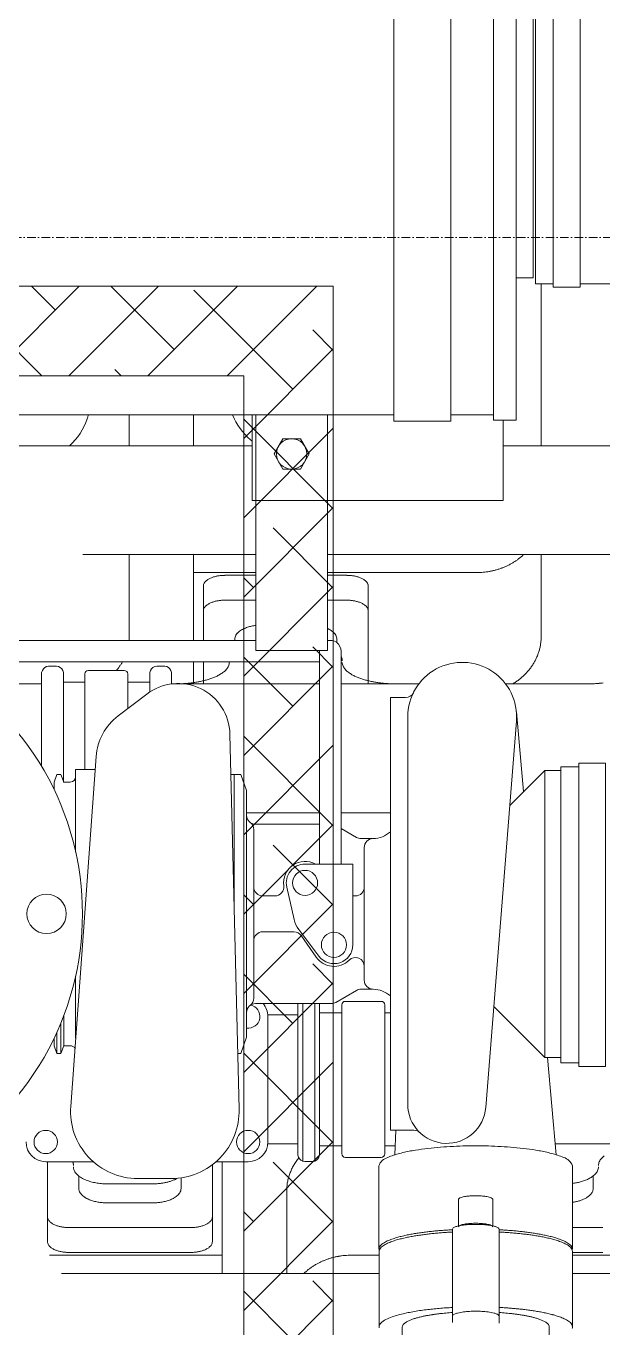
# Model space of a CAD drawing. Header units: millimetres. Extents: x 68650 to 268645, y -2410 to 17645.
# Drawn here: x 75556 to 75878, y 10357 to 11083 of the extents above; entities that cross this region are included whole.
import ezdxf

# ---------------------------------------------------------------- set-up
doc = ezdxf.new("R2010")
doc.units = ezdxf.units.MM
doc.linetypes.add('Dash Dot 3_16_', pattern=[7.9375, 4.7625, -1.5875, 0, -1.5875])
for name, color, linetype, lineweight in [('G-ANNO-SYMB-1', 111, 'Dash Dot 3_16_', 18), ('G-IMPT', 8, 'Continuous', 18), ('M-EQPM', 50, 'Continuous', 18)]:
    doc.layers.add(name, color=color, linetype=linetype, lineweight=lineweight)

# ---------------------------------------------------------------- blocks, each defined once
blk = doc.blocks.new('TKCS_MAY PHAT DIEN_251105 - TKCS_XREF_260106_MAY PHAT DIEN_dwg_112-2491696-TKCS_NHÀ MÁY PHÁT ĐIỆN - MẶT BẰNG COTE _1_000')
at = {"layer": 'G-IMPT'}
for p, q in [((18900.42, 25878.31), (18900.42, 25968.75)), ((18922.17, 25968.75), (18978.19, 25968.75)), ((18441.95, 25895.6), (18818.27, 25895.6)), ((18670.42, 25878.31), (18670.42, 25895.6)), ((18706.42, 25878.31), (18706.42, 25895.6)), ((18850.02, 25895.6), (18873.75, 25895.6)), ((18738.2, 25881.73), (18739.14, 25880.91)), ((18741.14, 25817.81), (18644.62, 25817.81)), ((18670.42, 25769.85), (18670.42, 25817.81)), ((18706.42, 25769.85), (18706.42, 25817.81)), ((18900.42, 25771.96), (18900.42, 25817.81)), ((18706.42, 25807.66), (18741.14, 25807.66)), ((18723.92, 25806.12), (18741.14, 25806.12)), ((18781.14, 25807.66), (18864.46, 25807.66)), ((18781.14, 25806.12), (18791.92, 25806.12)), ((18711.92, 25769.85), (18711.92, 25800.12)), ((18803.92, 25745.61), (18803.92, 25800.12)), ((18723.92, 25792.26), (18741.14, 25792.26)), ((18781.14, 25792.26), (18791.92, 25792.26)), ((18532.8, 25769.85), (18741.14, 25769.85)), ((18729.42, 25769.85), (18729.42, 25770.51)), ((18781.14, 25769.85), (18782.72, 25769.85)), ((18786.42, 25768.57), (18786.42, 25770.51)), ((18560.95, 25757.85), (18776.72, 25757.85)), ((18706.42, 25745.61), (18706.42, 25757.85)), ((18711.92, 25745.61), (18711.92, 25757.85)), ((18776.72, 25645.13), (18776.72, 25763.85)), ((18788.72, 25645.13), (18788.72, 25763.85)), ((18630, 25755.41), (18625.44, 25755.41)), ((18645.72, 25697.84), (18645.72, 25751.11)), ((18667.72, 25753.11), (18647.72, 25753.11)), ((18669.72, 25731.82), (18669.72, 25751.11)), ((18690.4, 25755.41), (18685.84, 25755.41)), ((18645.72, 25746.61), (18633.8, 25746.61)), ((18682.04, 25746.61), (18669.72, 25746.61)), ((18788.72, 25745.61), (18832.17, 25745.61)), ((18880.53, 25745.61), (18926.44, 25745.61)), ((18664.31, 25727.71), (18680.36, 25739.9)), ((18890.61, 25685.54), (18886.62, 25729.93)), ((18825.96, 25727.2), (18825.96, 25511.18)), ((18869.52, 25509.45), (18886.64, 25724.79)), ((18726.71, 25717.62), (18731.87, 25508.51)), ((18652.03, 25705.06), (18637.86, 25509.98)), ((18727.27, 25695.14), (18729.02, 25695.14)), ((18736.02, 25673.61), (18776.72, 25673.61)), ((18788.72, 25673.61), (18816.28, 25673.61)), ((18740.02, 25570.34), (18740.02, 25664.34)), ((18741.02, 25667.34), (18776.72, 25667.34)), ((18788.72, 25664.98), (18797.33, 25660.01)), ((18806.32, 25659.34), (18799.84, 25659.34)), ((18801.72, 25654.34), (18801.72, 25580.34)), ((18745.02, 25627.34), (18751.82, 25627.34)), ((18762.58, 25614.12), (18758.43, 25632.29)), ((18796.72, 25627.34), (18795.27, 25627.34)), ((18762.43, 25607.34), (18745.02, 25607.34)), ((18776.39, 25593.74), (18765.15, 25608.6)), ((18766.53, 25605.21), (18774.94, 25593.19)), ((18640.62, 25548.01), (18640.62, 25582.68)), ((18785.8, 25568.01), (18797.33, 25574.67)), ((18791.12, 25568.57), (18811.12, 25568.57)), ((18806.32, 25575.34), (18799.84, 25575.34)), ((18741.02, 25567.34), (18783.3, 25567.34)), ((18767.32, 25567.34), (18767.32, 25479.27)), ((18774.12, 25567.34), (18774.12, 25479.27)), ((18776.8, 25562.07), (18789.12, 25562.07)), ((18789.12, 25566.57), (18789.12, 25483.57)), ((18813.12, 25566.57), (18813.12, 25483.57)), ((18813.12, 25562.07), (18816.28, 25562.07)), ((18902.42, 25537.34), (18874, 25565.74)), ((18632.38, 25539.54), (18632.38, 25556.45)), ((18633.94, 25560.4), (18633.94, 25543.84)), ((18764.64, 25561.07), (18747.92, 25561.07)), ((18747.92, 25560.14), (18747.92, 25490.14)), ((18630.18, 25551.37), (18630.18, 25539.54)), ((18908.84, 25483.03), (18903.95, 25537.34)), ((18818.84, 25483.02), (18819.24, 25496.69)), ((18764.64, 25489.07), (18747.92, 25489.07)), ((19069.44, 25489.07), (18908.3, 25489.07)), ((18776.8, 25488.07), (18789.12, 25488.07)), ((18791.12, 25481.57), (18811.12, 25481.57)), ((18813.12, 25488.07), (18818.99, 25488.07)), ((18650.45, 25479.14), (18623.92, 25479.14)), ((18624.92, 25479.14), (18624.92, 25434.56)), ((18716.92, 25477.45), (18716.92, 25434.56)), ((18736.92, 25479.14), (18718.99, 25479.14)), ((18722.42, 25479.14), (18722.42, 25416.87)), ((18768.44, 25479.27), (18773, 25479.27)), ((18809.84, 25430.38), (18809.84, 25476.86)), ((18917.84, 25430.38), (18917.84, 25476.86)), ((18642.42, 25471.17), (18642.42, 25464.17)), ((18675.26, 25469.76), (18694.06, 25469.76)), ((18699.42, 25470.14), (18699.42, 25464.17)), ((18929.42, 25471.17), (18929.42, 25464.17)), ((18683.42, 25466.79), (18658.42, 25466.79)), ((18758.42, 25462.72), (18758.42, 25416.87)), ((18683.42, 25456.17), (18658.42, 25456.17)), ((18854.24, 25443.31), (18854.24, 25458.18)), ((18873.44, 25443.33), (18873.44, 25458.18)), ((18704.92, 25442.42), (18636.92, 25442.42)), ((18850.92, 25441.51), (18850.92, 25389.49)), ((18876.92, 25441.51), (18876.92, 25389.03)), ((18934.92, 25442.42), (18917.84, 25442.42)), ((18722.42, 25427.02), (18625.98, 25427.02)), ((18704.92, 25428.56), (18636.92, 25428.56)), ((18809.92, 25427.02), (18794.37, 25427.02)), ((18809.92, 25387.04), (18809.92, 25429.11)), ((18917.92, 25429.11), (18917.92, 25387.04)), ((18934.92, 25428.56), (18917.92, 25428.56)), ((18952.42, 25427.02), (18917.92, 25427.02)), ((18809.92, 25416.87), (18632.76, 25416.87)), ((18822.92, 25387.04), (18822.92, 25381.48)), ((18904.92, 25387.04), (18904.92, 25381.48))]:
    blk.add_line(p, q, dxfattribs=at)
at = {"layer": 'G-IMPT', "flags": 128}
for points in [[(18818.27, 25892.04), (18818.27, 26235.96), (18850.02, 26235.96), (18850.02, 25892.04)], [(18886.45, 25892.55), (18886.45, 26235.45), (18873.75, 26235.45), (18873.75, 25892.55)], [(18922.17, 25966.75), (18922.17, 26161.25), (18907.17, 26161.25), (18907.17, 25966.75)], [(18766.05, 25865.3), (18770.96, 25873.8), (18766.05, 25882.3), (18756.23, 25882.3), (18751.33, 25873.8), (18756.23, 25865.3)], [(18936.39, 25532.28), (18936.39, 25701.38), (18921.39, 25701.38), (18921.39, 25532.28)]]:
    blk.add_lwpolyline(points, close=True, dxfattribs=at)
for points in [[(18907.17, 26159.25), (18897.17, 26159.25), (18897.17, 25968.75), (18907.17, 25968.75)], [(18886.45, 25971.92), (18895.98, 25971.92), (18895.98, 26156.07), (18886.45, 26156.07)], [(18739.14, 25878.31), (18484.42, 25878.31), (18451.92, 25878.31), (18451.92, 25895.6)], [(18739.14, 25895.6), (18739.14, 25847.8), (18879.14, 25847.8), (18879.14, 25892.55)], [(18741.14, 25895.6), (18741.14, 25847.8), (18741.14, 25764.15), (18781.14, 25764.15), (18781.14, 25847.8), (18781.14, 25895.6)], [(18781.14, 25817.81), (19006.42, 25817.81), (19006.42, 25878.31), (18879.14, 25878.31)], [(18663.42, 25753.11), (18663.64, 25753.39), (18663.87, 25753.67), (18664.09, 25753.95), (18664.31, 25754.24), (18664.53, 25754.52), (18664.74, 25754.81), (18664.95, 25755.11), (18665.16, 25755.4), (18665.36, 25755.7), (18665.56, 25756), (18665.76, 25756.3), (18665.95, 25756.61), (18666.14, 25756.91), (18666.32, 25757.22), (18666.51, 25757.53), (18666.68, 25757.85)], [(18789.42, 25758.38), (18789.42, 25758.55), (18789.41, 25758.72), (18789.39, 25758.88), (18789.37, 25759.04), (18789.35, 25759.21), (18789.32, 25759.37), (18789.28, 25759.53), (18789.24, 25759.69), (18789.19, 25759.85), (18789.14, 25760.01), (18789.08, 25760.16), (18789.02, 25760.32), (18788.96, 25760.47), (18788.89, 25760.62), (18788.81, 25760.77), (18788.73, 25760.92)], [(18621.64, 25699.63), (18621.64, 25751.89), (18622.06, 25753.04)], [(18637.62, 25690.84), (18633.8, 25690.84), (18633.8, 25751.89), (18633.38, 25753.04)], [(18682.04, 25741.09), (18682.04, 25751.89), (18682.46, 25753.04)], [(18693.78, 25753.04), (18694.2, 25751.89), (18694.2, 25745.61), (18776.72, 25745.61)], [(18579.08, 25746.34), (18579.72, 25746.25), (18580.36, 25746.17), (18581.01, 25746.09), (18581.65, 25746.02), (18582.3, 25745.95), (18582.95, 25745.89), (18583.59, 25745.84), (18584.24, 25745.79), (18584.89, 25745.75), (18585.54, 25745.71), (18586.19, 25745.68), (18586.84, 25745.65), (18587.49, 25745.63), (18588.14, 25745.62), (18588.79, 25745.61), (18589.44, 25745.61), (18621.64, 25745.61)], [(18829.43, 25496.69), (18816.28, 25496.69), (18816.28, 25737.99), (18824.8, 25737.99)], [(18921.39, 25534.28), (18911.39, 25534.28), (18911.39, 25699.38), (18921.39, 25699.38)], [(18628.62, 25686.67), (18628.62, 25690.84), (18630.18, 25695.14), (18632.38, 25695.14), (18633.95, 25690.84)], [(18640.62, 25652.01), (18640.62, 25697.84), (18651.51, 25697.84)], [(18731.11, 25539.54), (18732.72, 25539.54), (18736.02, 25548.61), (18736.02, 25686.07), (18732.72, 25695.14), (18729.02, 25695.14), (18729.02, 25624.04)], [(18911.39, 25697.34), (18902.42, 25697.34), (18882.91, 25677.85)], [(18911.39, 25537.34), (18902.42, 25537.34), (18902.42, 25697.34)], [(18795.27, 25600.08), (18795.27, 25645.13), (18768.67, 25645.13)], [(18764.64, 25567.34), (18764.64, 25482.79), (18765.06, 25481.64)], [(18776.8, 25567.34), (18776.8, 25482.79), (18776.38, 25481.64)], [(18637.62, 25543.84), (18633.95, 25543.84), (18632.38, 25539.54), (18630.18, 25539.54), (18628.62, 25543.84), (18628.62, 25548.01)], [(18639.42, 25477.07), (18639.42, 25477.21), (18639.41, 25477.34), (18639.4, 25477.47), (18639.39, 25477.6), (18639.37, 25477.73), (18639.35, 25477.86), (18639.33, 25477.99), (18639.3, 25478.12), (18639.27, 25478.25), (18639.24, 25478.38), (18639.2, 25478.51), (18639.16, 25478.63), (18639.12, 25478.76), (18639.08, 25478.88), (18639.03, 25479), (18638.98, 25479.12)], [(18901.39, 25356.37), (19168.42, 25356.37), (19168.42, 25416.87), (18917.92, 25416.87)]]:
    blk.add_lwpolyline(points, dxfattribs=at)
at = {"layer": 'G-IMPT'}
for centre, radius in [((18761.14, 25873.8), 8.5), ((18768.67, 25634.62), 7), ((18624.42, 25617.34), 11), ((18784.77, 25600.08), 7), ((18623.92, 25490.14), 6.5), ((18736.92, 25490.14), 6.5)]:
    blk.add_circle(centre, radius, dxfattribs=at)
for centre, radius, start, end in [((18605.52, 25907.63), 43.92, 343.49299, 344.09584), ((18762.42, 25909.7), 37, 202.40292, 229.10664), ((18612.06, 25905.46), 37, 312.78964, 341.05318), ((18605.16, 25907.74), 44.3, 341.16517, 342.3265), ((18605.34, 25907.68), 44.11, 342.32651, 343.49297), ((18866.45, 25843.57), 35.45, 304.57531, 307.50348), ((18866.86, 25843.04), 34.78, 307.50329, 310.4879), ((18867.3, 25842.53), 34.1, 310.48774, 313.53155), ((18864.46, 25848.01), 40.35, 277.5905, 280.16271), ((18864.51, 25847.75), 40.08, 280.16244, 282.75147), ((18864.58, 25847.43), 39.76, 282.7512, 285.36133), ((18864.68, 25847.06), 39.38, 285.36107, 287.99658), ((18864.82, 25846.64), 38.94, 287.99632, 290.66148), ((18864.99, 25846.19), 38.45, 290.66122, 293.36025), ((18865.2, 25845.7), 37.92, 293.35999, 296.09704), ((18865.45, 25845.18), 37.34, 296.09679, 298.87592), ((18865.75, 25844.65), 36.74, 298.87568, 301.70083), ((18866.08, 25844.11), 36.1, 301.7006, 304.57552), ((18715.01, 25800.11), 3.09, 163.04749, 179.89428), ((18715.57, 25799.93), 3.68, 148.78452, 162.94142), ((18716.52, 25799.36), 4.79, 137.93699, 148.80649), ((18717.65, 25798.35), 6.3, 129.72996, 137.98974), ((18718.8, 25796.98), 8.1, 123.34348, 129.77302), ((18719.88, 25795.34), 10.06, 118.19798, 123.37274), ((18720.85, 25793.55), 12.09, 113.91367, 118.2172), ((18721.67, 25791.69), 14.12, 110.24109, 113.92646), ((18722.35, 25789.86), 16.07, 107.01223, 110.24984), ((18722.89, 25788.12), 17.9, 104.10778, 107.0184), ((18723.29, 25786.53), 19.54, 101.44589, 104.11233), ((18723.57, 25785.13), 20.96, 98.96596, 101.44936), ((18723.76, 25783.97), 22.14, 96.61849, 98.9687), ((18723.86, 25783.08), 23.04, 94.3635, 96.62075), ((18723.91, 25782.47), 23.65, 92.16712, 94.36546), ((18723.92, 25782.16), 23.95, 89.99913, 92.16892), ((18791.92, 25782.16), 23.95, 87.81002, 89.9835), ((18791.93, 25782.48), 23.64, 85.60978, 87.81182), ((18791.98, 25783.09), 23.03, 83.35104, 85.61175), ((18792.08, 25783.99), 22.12, 81.00025, 83.35331), ((18792.27, 25785.15), 20.95, 78.51773, 81.00299), ((18792.56, 25786.55), 19.52, 75.85433, 78.52119), ((18792.96, 25788.14), 17.88, 72.9468, 75.85888), ((18793.49, 25789.88), 16.05, 69.7126, 72.95298), ((18794.17, 25791.71), 14.1, 66.03, 69.72143), ((18795, 25793.57), 12.07, 61.73362, 66.04279), ((18795.97, 25795.36), 10.04, 56.57239, 61.75279), ((18797.05, 25796.99), 8.08, 50.16457, 56.60165), ((18798.2, 25798.36), 6.29, 41.93515, 50.20784), ((18799.33, 25799.37), 4.78, 31.10938, 41.98742), ((18800.27, 25799.94), 3.67, 16.97869, 31.13046), ((18800.83, 25800.11), 3.09, 0.0365, 16.87255), ((18864.42, 25848.4), 40.75, 269.93517, 272.48113), ((18864.42, 25848.34), 40.68, 272.48086, 275.03139), ((18864.44, 25848.2), 40.55, 275.03112, 277.59076), ((18715.01, 25786.25), 3.09, 163.04749, 179.89428), ((18715.57, 25786.08), 3.68, 148.78452, 162.94142), ((18716.52, 25785.5), 4.79, 137.93699, 148.80649), ((18717.65, 25784.49), 6.3, 129.72996, 137.98974), ((18718.8, 25783.12), 8.1, 123.34348, 129.77302), ((18719.88, 25781.48), 10.06, 118.19798, 123.37274), ((18720.85, 25779.69), 12.09, 113.91367, 118.2172), ((18721.67, 25777.84), 14.12, 110.24109, 113.92646), ((18722.35, 25776), 16.07, 107.01223, 110.24984), ((18722.89, 25774.26), 17.9, 104.10778, 107.0184), ((18723.29, 25772.67), 19.54, 101.44589, 104.11233), ((18723.57, 25771.27), 20.96, 98.96596, 101.44936), ((18723.76, 25770.12), 22.14, 96.61849, 98.9687), ((18723.86, 25769.22), 23.04, 94.3635, 96.62075), ((18723.91, 25768.61), 23.65, 92.16712, 94.36546), ((18723.92, 25768.31), 23.95, 89.99913, 92.16892), ((18791.92, 25768.31), 23.95, 87.81002, 89.9835), ((18791.93, 25768.62), 23.64, 85.60978, 87.81182), ((18791.98, 25769.23), 23.03, 83.35104, 85.61175), ((18792.08, 25770.13), 22.12, 81.00025, 83.35331), ((18792.27, 25771.29), 20.95, 78.51773, 81.00299), ((18792.56, 25772.69), 19.52, 75.85433, 78.52119), ((18792.96, 25774.28), 17.88, 72.9468, 75.85888), ((18793.49, 25776.02), 16.05, 69.7126, 72.95298), ((18794.17, 25777.86), 14.1, 66.03, 69.72143), ((18795, 25779.71), 12.07, 61.73362, 66.04279), ((18795.97, 25781.5), 10.04, 56.57239, 61.75279), ((18797.05, 25783.13), 8.08, 50.16457, 56.60165), ((18798.2, 25784.5), 6.29, 41.93515, 50.20784), ((18799.33, 25785.51), 4.78, 31.10937, 41.98742), ((18800.27, 25786.08), 3.67, 16.97869, 31.13046), ((18800.83, 25786.25), 3.09, 0.03649, 16.87254), ((18484.42, 25617.34), 160, 269.99976, 90.00016), ((18734.29, 25770.26), 4.91, 148.77491, 162.92881), ((18735.56, 25769.5), 6.39, 137.92974, 148.79691), ((18737.06, 25768.15), 8.4, 129.72423, 137.98247), ((18738.59, 25766.32), 10.8, 123.33872, 129.76727), ((18740.04, 25764.14), 13.41, 118.19387, 123.36797), ((18741.32, 25761.75), 16.13, 113.91001, 118.21308), ((18742.42, 25759.28), 18.83, 110.23776, 113.92279), ((18743.33, 25756.84), 21.43, 107.00916, 110.24651), ((18744.04, 25754.51), 23.86, 104.10738, 107.01534), ((18744.58, 25752.39), 26.05, 101.44542, 104.11187), ((18744.95, 25750.53), 27.95, 98.96552, 101.4489), ((18745.2, 25748.98), 29.52, 97.90351, 98.96826), ((18774.53, 25761.77), 16.1, 61.74754, 65.74049), ((18775.81, 25764.16), 13.39, 56.58548, 61.76688), ((18777.26, 25766.33), 10.78, 50.18166, 56.61463), ((18778.79, 25768.16), 8.39, 41.9584, 50.22487), ((18780.29, 25769.51), 6.38, 31.13358, 42.01115), ((18781.56, 25770.27), 4.9, 17.01178, 31.15462), ((18872.32, 25771.96), 28.1, 355.91378, 0.01245), ((18733.54, 25770.5), 4.12, 163.03467, 179.89397), ((18782.72, 25763.85), 6, 359.99998, 105.24781), ((18782.3, 25770.5), 4.12, 0.06733, 16.90607), ((18871.77, 25772.05), 28.66, 343.74684, 347.76683), ((18872.04, 25771.99), 28.39, 347.76756, 351.82652), ((18872.22, 25771.96), 28.2, 351.82732, 355.91294), ((18721.28, 25757.64), 5.14, 335.5889, 359.63795), ((18782.72, 25763.85), 6, 177.11736, 180.00001), ((18794.56, 25757.64), 5.14, 180.40763, 204.44177), ((18856.35, 25727.2), 30.39, 355.45368, 180.00001), ((18870.03, 25772.78), 30.55, 328.24877, 332.02023), ((18870.54, 25772.51), 29.98, 332.02052, 335.86446), ((18871.01, 25772.3), 29.46, 335.86487, 339.77563), ((18871.42, 25772.15), 29.02, 339.77616, 343.7462), ((18625.44, 25751.81), 3.6, 89.99996, 159.99966), ((18630, 25751.81), 3.6, 19.99959, 89.99996), ((18647.72, 25751.11), 2, 89.99996, 179.99995), ((18667.72, 25751.11), 2, 359.99998, 89.99997), ((18685.84, 25751.81), 3.6, 89.99996, 159.99966), ((18690.4, 25751.81), 3.6, 19.99959, 89.99996), ((18709.5, 25770.83), 23.15, 295.7601, 301.09681), ((18712.74, 25765.5), 16.92, 301.03204, 308.33463), ((18716.12, 25761.27), 11.5, 308.2107, 318.95206), ((18719.24, 25758.58), 7.39, 318.7661, 335.4823), ((18796.61, 25758.59), 7.4, 204.54757, 221.25556), ((18799.73, 25761.27), 11.51, 221.06942, 231.80474), ((18803.11, 25765.51), 16.93, 231.68081, 238.97911), ((18806.34, 25770.84), 23.17, 238.91453, 244.25084), ((18867.33, 25774.99), 34.05, 310.55547, 313.93924), ((18867.85, 25774.45), 33.3, 313.93908, 317.39887), ((18868.39, 25773.96), 32.57, 317.39877, 320.93662), ((18868.94, 25773.51), 31.86, 320.9366, 324.55336), ((18869.49, 25773.12), 31.18, 324.55343, 328.24859), ((18697.83, 25716.91), 28.89, 1.41334, 127.22952), ((18696.42, 25820.46), 74.85, 270.01292, 271.66329), ((18696.45, 25819.48), 73.87, 271.6619, 273.3342), ((18696.57, 25817.54), 71.93, 273.33268, 275.0494), ((18696.82, 25814.69), 69.07, 275.04763, 276.83567), ((18697.27, 25810.98), 65.33, 276.83351, 278.72537), ((18697.96, 25806.49), 60.78, 278.72262, 280.75501), ((18698.95, 25801.31), 55.51, 280.7513, 282.97657), ((18700.27, 25795.58), 49.64, 282.97135, 285.46027), ((18701.97, 25789.46), 43.28, 285.45257, 288.3072), ((18704.08, 25783.12), 36.6, 288.29525, 291.6704), ((18706.59, 25776.82), 29.82, 291.65073, 295.79468), ((18809.25, 25776.83), 29.83, 244.21623, 248.35979), ((18811.77, 25783.14), 36.63, 248.34012, 251.7153), ((18813.87, 25789.48), 43.3, 251.70337, 254.55861), ((18815.57, 25795.61), 49.66, 254.55091, 257.04024), ((18816.9, 25801.34), 55.55, 257.03504, 259.26124), ((18817.88, 25806.52), 60.81, 259.25753, 261.29095), ((18818.58, 25811.01), 65.36, 261.28818, 263.18018), ((18819.02, 25814.72), 69.1, 263.17802, 264.96778), ((18819.27, 25817.57), 71.96, 264.96601, 266.68473), ((18819.39, 25819.49), 73.89, 266.68321, 268.35702), ((18819.42, 25820.47), 74.86, 268.35563, 270.00763), ((18865.99, 25776.75), 36.26, 300.82719, 304.00393), ((18866.4, 25776.15), 35.54, 304.00364, 307.24519), ((18866.85, 25775.56), 34.8, 307.24493, 310.55569), ((18926.42, 25820.47), 74.86, 269.98458, 271.63655), ((18926.45, 25819.5), 73.89, 271.63516, 273.30874), ((18926.56, 25817.58), 71.97, 273.30722, 275.02495), ((18926.82, 25814.74), 69.11, 275.02318, 276.81198), ((18824.8, 25742.79), 4.8, 269.99998, 333.69008), ((18683.25, 25702.79), 31.3, 127.22952, 175.84358), ((18637.62, 25693.84), 3, 269.99998, 359.99996), ((18741.02, 25672.34), 5, 179.99999, 269.99976), ((18735.02, 25664.34), 5, 359.99964, 53.13009), ((18806.32, 25674.34), 15, 271.14576, 311.6031), ((18799.84, 25664.34), 5, 239.99971, 269.99976), ((18806.72, 25654.34), 5, 91.14612, 179.99999), ((18768.67, 25634.61), 12, 61.24558, 187.65683), ((18768.67, 25634.62), 10.5, 90.00002, 192.86981), ((18745.02, 25632.34), 5, 179.99986, 269.99976), ((18751.82, 25632.34), 5, 269.99976, 7.65753), ((18796.72, 25632.34), 5, 269.99976, 359.99964), ((18776.72, 25617.35), 14.5, 192.86981, 217.10041), ((18745.02, 25602.34), 5, 90.00002, 179.99986), ((18762.43, 25602.34), 5, 34.99967, 90.00002), ((18784.77, 25600.08), 10.5, 217.10041, 359.99996), ((18784.77, 25600.08), 12, 214.99982, 314.65876), ((18796.72, 25587.98), 5, 359.99964, 134.65889), ((18806.72, 25580.34), 5, 179.99986, 268.85371), ((18735.02, 25570.34), 5, 306.86989, 359.99964), ((18791.12, 25566.57), 2, 90.00002, 179.99997), ((18799.84, 25570.34), 5, 90.00002, 120.00007), ((18806.32, 25560.34), 15, 48.3969, 88.85386), ((18811.12, 25566.57), 2, 359.99996, 90), ((18741.02, 25562.34), 5, 90.00002, 179.99986), ((18736.92, 25560.14), 6.5, 262.04538, 78.19104), ((18736.92, 25560.14), 11, 359.99991, 40.88526), ((18783.3, 25572.34), 5, 269.99976, 299.99976), ((18637.62, 25540.84), 3, 30.33848, 89.99996), ((18847.78, 25511.18), 21.82, 179.99999, 355.45368), ((18675.26, 25507.26), 37.5, 175.84364, 270.00004), ((18694.06, 25507.58), 37.82, 269.99998, 1.41327), ((18829.43, 25491.89), 4.8, 46.43762, 90.00002), ((18623.92, 25490.14), 11, 179.99999, 269.99993), ((18736.92, 25490.14), 11, 269.99993, 359.99991), ((18768.44, 25482.87), 3.6, 199.99956, 269.99993), ((18773, 25482.87), 3.6, 269.99993, 339.99964), ((18791.12, 25483.57), 2, 179.99999, 269.99993), ((18816.75, 25474.48), 7.3, 105.73805, 161.04524), ((18811.12, 25483.57), 2, 269.99993, 359.99991), ((18832.16, 25441.03), 44.06, 104.00623, 113.25261), ((18844.47, 25394.38), 92.3, 99.99589, 104.40929), ((18853.18, 25346.15), 141.31, 97.19824, 100.08082), ((18858.82, 25302.28), 185.54, 95.0323, 97.22798), ((18862.01, 25266.57), 221.4, 93.20618, 95.0461), ((18863.45, 25241.51), 246.5, 91.56155, 93.21407), ((18863.83, 25228.62), 259.39, 89.99674, 91.56709), ((18863.85, 25228.63), 259.39, 88.43115, 90.00164), ((18864.23, 25241.53), 246.48, 86.7839, 88.43669), ((18865.67, 25266.61), 221.36, 84.95164, 86.79179), ((18868.87, 25302.33), 185.5, 82.76954, 84.96545), ((18874.51, 25346.2), 141.27, 79.91605, 82.79929), ((18883.22, 25394.42), 92.27, 75.58695, 80.00096), ((18895.53, 25441.05), 44.04, 66.74257, 75.98994), ((18910.94, 25474.49), 7.3, 18.94678, 74.25769), ((18942.73, 25473.4), 11.52, 128.18356, 138.92444), ((18644.31, 25476.3), 4.89, 180.06749, 196.9144), ((18645.2, 25476.58), 5.82, 197.02001, 211.16863), ((18788.04, 25462.29), 29.69, 154.84658, 157.27721), ((18788.34, 25462.15), 30.02, 152.44275, 154.84648), ((18788.65, 25461.98), 30.38, 150.06718, 152.44267), ((18788.98, 25461.79), 30.76, 147.72095, 150.06713), ((18789.32, 25461.58), 31.16, 145.40483, 147.72091), ((18789.66, 25461.34), 31.57, 143.11936, 145.40481), ((18790.01, 25461.08), 32.01, 140.86481, 143.11935), ((18926.98, 25476.45), 5.46, 333.98037, 346.18549), ((18927.58, 25476.3), 4.84, 346.25841, 359.99375), ((18937.56, 25477.04), 5.14, 155.56634, 179.6369), ((18939.61, 25476.09), 7.4, 138.73792, 155.46005), ((18646.7, 25477.49), 7.57, 211.14703, 222.02133), ((18648.48, 25479.08), 9.96, 221.96857, 230.23248), ((18650.3, 25481.26), 12.8, 230.18951, 236.62388), ((18652.02, 25483.84), 15.91, 236.59466, 241.77417), ((18653.55, 25486.68), 19.13, 241.75485, 246.06018), ((18654.85, 25489.61), 22.34, 246.04742, 249.73608), ((18655.93, 25492.51), 25.43, 249.72727, 252.96561), ((18656.78, 25495.27), 28.31, 252.95944, 255.86998), ((18657.41, 25497.79), 30.92, 255.86544, 258.5311), ((18657.86, 25500), 33.17, 258.52765, 261.01199), ((18658.16, 25501.84), 35.04, 261.00925, 263.36159), ((18658.32, 25503.26), 36.47, 263.35933, 265.61948), ((18658.4, 25504.23), 37.44, 265.61751, 267.81913), ((18683.44, 25504.17), 37.38, 272.75985, 274.1586), ((18683.49, 25503.59), 36.8, 274.15811, 275.57926), ((18683.56, 25502.82), 36.02, 275.57873, 277.03062), ((18683.68, 25501.87), 35.07, 277.03003, 278.52178), ((18683.85, 25500.76), 33.94, 278.52111, 280.06292), ((18684.07, 25499.48), 32.64, 280.06215, 281.66561), ((18684.37, 25498.06), 31.19, 281.6647, 283.34327), ((18684.74, 25496.51), 29.6, 283.34219, 285.11169), ((18685.19, 25494.85), 27.88, 285.1104, 286.9898), ((18685.72, 25493.1), 26.05, 286.98821, 289.00055), ((18686.35, 25491.28), 24.12, 288.9986, 291.16978), ((18687.07, 25489.42), 22.13, 291.16735, 293.53136), ((18687.88, 25487.56), 20.1, 293.52824, 296.13161), ((18688.79, 25485.72), 18.05, 296.12759, 299.02726), ((18786.73, 25462.7), 28.32, 169.76753, 172.31548), ((18786.88, 25462.67), 28.46, 167.2324, 169.76734), ((18787.05, 25462.63), 28.64, 164.71322, 167.23222), ((18787.26, 25462.58), 28.86, 162.21271, 164.71306), ((18787.5, 25462.5), 29.1, 159.73334, 162.21256), ((18787.76, 25462.41), 29.38, 157.27732, 159.73321), ((18913.68, 25501.88), 35.07, 276.81854, 278.71487), ((18913.9, 25500.43), 33.61, 278.71346, 280.69323), ((18914.22, 25498.73), 31.88, 280.69154, 282.77962), ((18914.66, 25496.81), 29.91, 282.77753, 285.0042), ((18915.22, 25494.71), 27.73, 285.00158, 287.40231), ((18915.93, 25492.46), 25.38, 287.39894, 290.02012), ((18916.78, 25490.13), 22.89, 290.01565, 292.92159), ((18917.79, 25487.76), 20.32, 292.91554, 296.18991), ((18918.94, 25485.42), 17.71, 296.18156, 299.93871), ((18920.23, 25483.18), 15.12, 299.92702, 304.32606), ((18921.64, 25481.13), 12.64, 304.30966, 309.57378), ((18923.11, 25479.35), 10.33, 309.55138, 315.98999), ((18924.58, 25477.94), 8.3, 315.96241, 323.97819), ((18925.92, 25476.97), 6.64, 323.95448, 333.97345), ((18646.54, 25464.18), 4.12, 180.06734, 196.90609), ((18647.28, 25464.41), 4.9, 197.0118, 211.15464), ((18648.55, 25465.17), 6.38, 211.1336, 222.01117), ((18650.05, 25466.51), 8.39, 221.95843, 230.22489), ((18651.58, 25468.34), 10.78, 230.18168, 236.61465), ((18658.42, 25504.72), 37.93, 267.81732, 269.99043), ((18683.42, 25504.76), 37.97, 269.99976, 271.37666), ((18683.43, 25504.57), 37.77, 271.3762, 272.76032), ((18690.25, 25468.36), 10.8, 303.33873, 309.76728), ((18691.78, 25466.53), 8.4, 309.72424, 317.98248), ((18693.28, 25465.18), 6.39, 317.92975, 328.79691), ((18694.55, 25464.41), 4.91, 328.77491, 342.9288), ((18695.3, 25464.18), 4.12, 343.03466, 359.89395), ((18786.51, 25462.72), 28.1, 177.43845, 180.00526), ((18786.55, 25462.72), 28.13, 174.87374, 177.43824), ((18786.63, 25462.71), 28.21, 172.31568, 174.87354), ((18860.4, 25443.51), 16.42, 99.99134, 104.40378), ((18861.95, 25434.94), 25.14, 97.19379, 100.07627), ((18862.95, 25427.14), 32.99, 95.02834, 97.22352), ((18863.52, 25420.8), 39.36, 93.20219, 95.04212), ((18863.77, 25416.35), 43.82, 91.55757, 93.21008), ((18863.84, 25414.07), 46.1, 89.99223, 91.56311), ((18863.84, 25414.08), 46.09, 88.42581, 89.99713), ((18863.91, 25416.38), 43.79, 86.77749, 88.43136), ((18864.17, 25420.84), 39.32, 84.94369, 86.7854), ((18864.74, 25427.19), 32.94, 82.75984, 84.95752), ((18865.74, 25434.99), 25.08, 79.90333, 82.78969), ((18867.29, 25443.56), 16.38, 75.56881, 79.98851), ((18919.49, 25469.45), 12.12, 301.22495, 305.64344), ((18920.64, 25467.85), 10.15, 305.62781, 310.90322), ((18921.83, 25466.48), 8.34, 310.88246, 317.30543), ((18923, 25465.41), 6.75, 317.28102, 325.21651), ((18924.06, 25464.67), 5.46, 325.19742, 335.0176), ((18924.89, 25464.28), 4.54, 335.02827, 346.82531), ((18925.35, 25464.17), 4.07, 346.89181, 0.04324), ((18653.03, 25470.52), 13.39, 236.58549, 241.7669), ((18654.31, 25472.91), 16.1, 241.74756, 246.05423), ((18655.42, 25475.38), 18.81, 246.04146, 249.73107), ((18656.32, 25477.82), 21.41, 249.72225, 252.96127), ((18657.03, 25480.14), 23.84, 252.9551, 255.86612), ((18657.57, 25482.27), 26.03, 255.86157, 258.52757), ((18657.95, 25484.13), 27.93, 258.52412, 261.00867), ((18658.2, 25485.68), 29.5, 261.00593, 263.35838), ((18658.34, 25486.88), 30.71, 263.35612, 265.61629), ((18658.4, 25487.69), 31.53, 265.61432, 267.81587), ((18658.42, 25488.11), 31.94, 267.81406, 269.98704), ((18683.42, 25488.11), 31.94, 269.99911, 272.16874), ((18683.44, 25487.7), 31.53, 272.16694, 274.36516), ((18683.5, 25486.89), 30.72, 274.3632, 276.62037), ((18683.64, 25485.7), 29.52, 276.61811, 278.96826), ((18683.88, 25484.15), 27.95, 278.96552, 281.44889), ((18684.26, 25482.29), 26.05, 281.44542, 284.11187), ((18684.8, 25480.16), 23.86, 284.10738, 287.01535), ((18685.51, 25477.84), 21.43, 287.00916, 290.24651), ((18686.42, 25475.4), 18.83, 290.23777, 293.9228), ((18687.52, 25472.93), 16.13, 293.91002, 298.21309), ((18688.8, 25470.54), 13.41, 298.19388, 303.36798), ((18855.47, 25457.76), 1.3, 105.7665, 160.84904), ((18858.21, 25451.8), 7.85, 104.00203, 113.23684), ((18869.48, 25451.83), 7.81, 66.71532, 75.97235), ((18872.21, 25457.76), 1.3, 18.90257, 74.23051), ((18913.76, 25484.9), 28.71, 278.15598, 280.02061), ((18913.99, 25483.6), 27.39, 280.01923, 281.97466), ((18914.3, 25482.12), 25.88, 281.97299, 284.04376), ((18914.71, 25480.48), 24.19, 284.04168, 286.25785), ((18915.23, 25478.72), 22.36, 286.25521, 288.65448), ((18915.85, 25476.87), 20.41, 288.65117, 291.27485), ((18916.59, 25474.97), 18.37, 291.27039, 294.18525), ((18917.45, 25473.07), 16.28, 294.17925, 297.46835), ((18918.42, 25471.21), 14.18, 297.46015, 301.2363), ((18628.01, 25448.42), 3.09, 180.0366, 196.87265), ((18628.56, 25448.6), 3.67, 196.9788, 211.13056), ((18629.51, 25449.17), 4.78, 211.10947, 221.9875), ((18630.64, 25450.18), 6.29, 221.93523, 230.2079), ((18631.79, 25451.55), 8.08, 230.16464, 236.6017), ((18710.04, 25451.56), 8.1, 303.34349, 309.77303), ((18711.19, 25450.19), 6.3, 309.72997, 317.98975), ((18712.32, 25449.18), 4.79, 317.937, 328.80649), ((18713.27, 25448.6), 3.68, 328.78452, 342.94141), ((18713.83, 25448.42), 3.09, 343.04748, 359.89426), ((18632.87, 25453.18), 10.04, 236.57244, 241.75283), ((18633.84, 25454.97), 12.07, 241.73367, 246.04283), ((18634.66, 25456.82), 14.1, 246.03004, 249.72146), ((18635.34, 25458.65), 16.05, 249.71263, 252.953), ((18635.88, 25460.4), 17.88, 252.94682, 255.85891), ((18636.28, 25461.99), 19.52, 255.85435, 258.5212), ((18636.57, 25463.39), 20.95, 258.51774, 261.003), ((18636.75, 25464.55), 22.12, 261.00026, 263.35332), ((18636.86, 25465.45), 23.03, 263.35105, 265.61175), ((18636.91, 25466.06), 23.64, 265.60978, 267.81182), ((18636.92, 25466.37), 23.95, 267.81002, 269.98349), ((18704.92, 25466.37), 23.95, 269.99911, 272.1689), ((18704.93, 25466.07), 23.65, 272.1671, 274.36545), ((18704.98, 25465.46), 23.04, 274.36349, 276.62075), ((18705.08, 25464.56), 22.14, 276.61848, 278.96869), ((18705.27, 25463.4), 20.96, 278.96595, 281.44936), ((18705.55, 25462.01), 19.54, 281.44588, 284.11233), ((18705.95, 25460.42), 17.9, 284.10778, 287.0184), ((18706.49, 25458.67), 16.07, 287.01224, 290.24984), ((18707.17, 25456.84), 14.12, 290.2411, 293.92647), ((18707.99, 25454.99), 12.09, 293.91368, 298.21721), ((18708.96, 25453.2), 10.06, 298.19799, 303.37275), ((18840.38, 25364.97), 74.77, 102.90034, 105.00608), ((18844.64, 25346.46), 93.76, 101.23295, 102.91195), ((18848.37, 25327.75), 112.84, 99.84464, 101.2396), ((18851.59, 25309.21), 131.65, 98.65318, 99.84876), ((18851.75, 25308.04), 131.54, 98.70534, 99.89921), ((18854.35, 25291.18), 149.89, 97.60584, 98.65589), ((18854.51, 25290.05), 149.74, 97.65933, 98.70804), ((18856.66, 25273.92), 167.3, 96.66696, 97.6077), ((18856.83, 25272.82), 167.13, 96.72157, 97.66119), ((18858.56, 25257.66), 183.67, 95.81142, 96.66831), ((18858.75, 25256.59), 183.47, 95.86702, 96.72291), ((18860.1, 25242.6), 198.81, 95.02081, 95.81242), ((18860.3, 25241.54), 198.6, 95.07732, 95.86802), ((18861.3, 25228.9), 212.57, 94.28118, 95.02157), ((18861.52, 25227.85), 212.34, 94.33857, 95.07808), ((18862.22, 25216.7), 224.8, 93.58149, 94.28179), ((18862.45, 25215.65), 224.58, 93.63975, 94.33917), ((18862.88, 25206.12), 235.4, 92.91336, 93.58199), ((18863.12, 25205.06), 235.19, 92.9725, 93.64025), ((18852.56, 25440.98), 1.72, 105.59016, 161.92281), ((18856.26, 25432.96), 10.54, 103.98379, 113.29657), ((18859.22, 25421.73), 22.15, 99.96157, 104.39238), ((18855.47, 25442.4), 1.3, 105.76661, 160.84958), ((18858.21, 25436.45), 7.85, 104.00199, 113.23694), ((18861.32, 25410.11), 33.96, 97.158, 100.04738), ((18860.4, 25428.15), 16.42, 99.99128, 104.40376), ((18862.67, 25399.53), 44.62, 94.98971, 97.18795), ((18861.95, 25419.58), 25.14, 97.19372, 100.07621), ((18863.43, 25390.92), 53.26, 93.16229, 95.00356), ((18862.95, 25411.78), 32.99, 95.02828, 97.22345), ((18863.52, 25405.44), 39.36, 93.20214, 95.04206), ((18863.77, 25384.87), 59.32, 91.51731, 93.17021), ((18863.77, 25400.99), 43.82, 91.55754, 93.21003), ((18863.86, 25381.75), 62.44, 89.95233, 91.52286), ((18863.84, 25398.71), 46.1, 89.99223, 91.56308), ((18863.84, 25398.72), 46.09, 88.42584, 89.99713), ((18863.87, 25381.74), 62.46, 88.3869, 89.95723), ((18863.91, 25401.02), 43.79, 86.77755, 88.43139), ((18863.96, 25384.83), 59.36, 86.74024, 88.39244), ((18864.17, 25405.48), 39.32, 84.94376, 86.78545), ((18864.31, 25390.86), 53.33, 84.90915, 86.74811), ((18864.74, 25411.83), 32.94, 82.75991, 84.95758), ((18865.74, 25419.63), 25.08, 79.90339, 82.78976), ((18865.09, 25399.44), 44.71, 82.72983, 84.9229), ((18867.29, 25428.2), 16.38, 75.56883, 79.98857), ((18866.45, 25410), 34.07, 79.88173, 82.75947), ((18869.48, 25436.48), 7.81, 66.71522, 75.97238), ((18868.56, 25421.6), 22.28, 75.56633, 79.96609), ((18872.21, 25442.41), 1.3, 18.90202, 74.2304), ((18871.52, 25432.82), 10.67, 66.77556, 75.96429), ((18875.24, 25440.91), 1.79, 19.78596, 74.10829), ((18864.83, 25206.69), 234.83, 86.37977, 87.04704), ((18865.07, 25205.23), 235.02, 86.43606, 87.10486), ((18865.5, 25217.31), 224.19, 85.68131, 86.38026), ((18865.74, 25215.86), 224.37, 85.73602, 86.43655), ((18866.43, 25229.54), 211.93, 84.94254, 85.68192), ((18866.65, 25228.1), 212.1, 84.99554, 85.73663), ((18867.64, 25243.24), 198.17, 84.15259, 84.9433), ((18867.86, 25241.84), 198.31, 84.20371, 84.99631), ((18869.19, 25258.29), 183.04, 83.29784, 84.15358), ((18869.39, 25256.92), 183.14, 83.3468, 84.20471), ((18871.1, 25274.52), 166.7, 82.35925, 83.29918), ((18871.29, 25273.19), 166.76, 82.40564, 83.34816), ((18873.41, 25291.73), 149.34, 81.31206, 82.36111), ((18873.6, 25290.46), 149.34, 81.35526, 82.40752), ((18876.16, 25309.69), 131.16, 80.12044, 81.31475), ((18876.35, 25308.48), 131.11, 80.15951, 81.35798), ((18879.39, 25328.15), 112.43, 78.73112, 80.12454), ((18883.11, 25346.77), 93.44, 77.06128, 78.73773), ((18887.35, 25365.18), 74.55, 74.97167, 77.07281), ((18628.01, 25434.57), 3.09, 180.0366, 196.87265), ((18628.56, 25434.74), 3.67, 196.9788, 211.13056), ((18629.51, 25435.31), 4.78, 211.10947, 221.9875), ((18630.64, 25436.32), 6.29, 221.93523, 230.2079), ((18631.79, 25437.69), 8.08, 230.16464, 236.6017), ((18632.87, 25439.32), 10.04, 236.57244, 241.75283), ((18708.96, 25439.34), 10.06, 298.19799, 303.37275), ((18710.04, 25437.7), 8.1, 303.34349, 309.77303), ((18711.19, 25436.33), 6.3, 309.72997, 317.98975), ((18712.32, 25435.32), 4.79, 317.937, 328.80649), ((18713.27, 25434.75), 3.68, 328.78452, 342.94141), ((18713.83, 25434.57), 3.09, 343.04748, 359.89426), ((18813.23, 25430.13), 3.39, 129.47043, 175.79001), ((18813.35, 25428.8), 3.44, 129.30923, 174.91765), ((18818.38, 25424.69), 10.89, 117.76113, 132.21953), ((18818.53, 25423.29), 10.99, 117.7419, 132.02842), ((18824.44, 25413.69), 23.44, 111.6279, 118.3428), ((18824.58, 25412.29), 23.55, 111.6428, 118.31103), ((18830.25, 25399.31), 38.95, 107.72972, 111.77061), ((18830.38, 25397.93), 39.04, 107.76101, 111.78341), ((18835.58, 25382.79), 56.31, 104.98357, 107.78017), ((18835.71, 25381.44), 56.37, 105.02349, 107.81092), ((18840.52, 25363.66), 74.78, 102.94531, 105.04581), ((18844.78, 25345.2), 93.73, 101.28117, 102.95684), ((18848.52, 25326.53), 112.77, 99.89512, 101.28778), ((18879.57, 25327), 112.32, 78.76454, 80.16366), ((18883.29, 25345.68), 93.27, 77.08651, 78.77123), ((18887.54, 25364.15), 74.32, 74.98415, 77.09822), ((18892.13, 25382.9), 56.19, 72.20637, 74.99397), ((18892.33, 25381.91), 55.92, 72.19704, 75.00689), ((18897.44, 25399.33), 38.93, 68.23294, 72.25634), ((18897.65, 25398.37), 38.62, 68.18085, 72.24825), ((18903.22, 25413.64), 23.49, 61.70765, 68.37322), ((18903.44, 25412.68), 23.19, 61.55209, 68.32586), ((18909.24, 25424.61), 10.98, 48.01175, 62.27422), ((18909.48, 25423.59), 10.72, 47.49693, 62.14617), ((18914.41, 25430.1), 3.45, 5.31229, 50.71069), ((18914.58, 25428.92), 3.34, 3.29809, 50.25091), ((18633.84, 25441.11), 12.07, 241.73367, 246.04283), ((18634.66, 25442.97), 14.1, 246.03004, 249.72146), ((18635.34, 25444.8), 16.05, 249.71263, 252.953), ((18635.88, 25446.54), 17.88, 252.94682, 255.85891), ((18636.28, 25448.13), 19.52, 255.85435, 258.5212), ((18636.57, 25449.53), 20.95, 258.51774, 261.003), ((18636.75, 25450.69), 22.12, 261.00026, 263.35332), ((18636.86, 25451.59), 23.03, 263.35105, 265.61175), ((18636.91, 25452.2), 23.64, 265.60978, 267.81182), ((18636.92, 25452.51), 23.95, 267.81002, 269.98349), ((18704.92, 25452.52), 23.95, 269.99911, 272.1689), ((18704.93, 25452.21), 23.65, 272.1671, 274.36545), ((18704.98, 25451.6), 23.04, 274.36349, 276.62075), ((18705.08, 25450.71), 22.14, 276.61848, 278.96869), ((18705.27, 25449.55), 20.96, 278.96595, 281.44936), ((18705.55, 25448.15), 19.54, 281.44588, 284.11233), ((18705.95, 25446.56), 17.9, 284.10778, 287.0184), ((18706.49, 25444.82), 16.07, 287.01224, 290.24984), ((18707.17, 25442.99), 14.12, 290.2411, 293.92647), ((18707.99, 25441.13), 12.09, 293.91368, 298.21721), ((18793.64, 25388.98), 37.92, 113.35901, 116.09619), ((18793.85, 25388.49), 38.45, 110.66012, 113.35927), ((18794.02, 25388.04), 38.94, 107.99509, 110.66038), ((18794.16, 25387.62), 39.38, 105.35971, 107.99535), ((18794.26, 25387.25), 39.76, 102.74972, 105.35998), ((18794.33, 25386.93), 40.08, 100.16084, 102.74999), ((18794.38, 25386.67), 40.35, 97.58877, 100.16111), ((18794.4, 25386.48), 40.55, 95.02926, 97.58903), ((18794.42, 25386.34), 40.68, 92.47888, 95.02953), ((18794.42, 25386.28), 40.75, 89.93306, 92.47914), ((18791.54, 25392.15), 34.1, 130.4876, 133.53156), ((18791.98, 25391.64), 34.78, 127.503, 130.48776), ((18792.39, 25391.11), 35.45, 124.57487, 127.50319), ((18792.76, 25390.57), 36.1, 121.70002, 124.57508), ((18793.09, 25390.03), 36.74, 118.87496, 121.70025), ((18793.39, 25389.5), 37.34, 116.09594, 118.8752), ((18842.12, 25315.04), 81.53, 101.97301, 104.5762), ((18847.5, 25289.86), 107.27, 100.01559, 101.99413), ((18851.95, 25264.82), 132.71, 98.42714, 100.0263), ((18855.54, 25240.72), 157.07, 97.08221, 98.43324), ((18858.35, 25218.21), 179.76, 95.90555, 97.08599), ((18860.47, 25197.78), 200.29, 94.84867, 95.90806), ((18858.41, 25269.39), 125.86, 96.8376, 97.69589), ((18859.76, 25258.13), 137.21, 96.05131, 96.83863), ((18862, 25179.86), 218.28, 93.87834, 94.85043), ((18860.88, 25247.59), 147.81, 95.32124, 96.05209), ((18861.79, 25237.87), 157.57, 94.63629, 95.32185), ((18863.02, 25164.77), 233.4, 92.97052, 93.87964), ((18862.51, 25229.05), 166.42, 93.98742, 94.63678), ((18856.33, 25384.36), 10.7, 104.01688, 113.18633), ((18859.3, 25373.12), 22.32, 100.01843, 104.41334), ((18861.4, 25361.51), 34.12, 97.22781, 100.10264), ((18862.76, 25350.96), 44.76, 95.06635, 97.25736), ((18863.53, 25342.39), 53.37, 93.24271, 95.08007), ((18863.88, 25336.38), 59.39, 91.59975, 93.25057), ((18863.97, 25333.3), 62.46, 90.03549, 91.60527), ((18863.98, 25333.33), 62.44, 88.46968, 90.04039), ((18864.07, 25336.47), 59.3, 86.8216, 88.47523), ((18864.41, 25342.53), 53.23, 84.98744, 86.82952), ((18865.18, 25351.15), 44.58, 82.80223, 85.0013), ((18866.53, 25361.72), 33.92, 79.9422, 82.83221), ((18868.62, 25373.33), 22.12, 75.59783, 80.0279), ((18871.58, 25384.54), 10.53, 66.69677, 76.00593), ((18865.07, 25163.16), 235.02, 86.43572, 87.10452), ((18865.59, 25229.28), 166.19, 85.43286, 86.08328), ((18866.3, 25238.13), 157.31, 84.74655, 85.43336), ((18865.74, 25173.79), 224.37, 85.73568, 86.43622), ((18867.2, 25247.88), 147.52, 84.01446, 84.74718), ((18866.65, 25186.03), 212.09, 84.99521, 85.73629), ((18868.31, 25258.45), 136.89, 83.226, 84.01525), ((18869.66, 25269.74), 125.52, 82.36593, 83.22705), ((18867.86, 25199.77), 198.3, 84.20339, 84.99598), ((18869.39, 25214.85), 183.14, 83.34647, 84.20439), ((18871.29, 25231.13), 166.76, 82.40531, 83.34783), ((18873.6, 25248.39), 149.34, 81.35493, 82.40719), ((18876.35, 25266.41), 131.11, 80.15917, 81.35765), ((18879.57, 25284.93), 112.31, 78.76419, 80.16332), ((18883.29, 25303.61), 93.26, 77.08615, 78.77088), ((18887.54, 25322.08), 74.32, 74.98376, 77.09785), ((18813.26, 25386.87), 3.31, 123.36535, 187.45644), ((18820.34, 25378.52), 14.24, 113.76813, 128.67197), ((18828.44, 25361.19), 33.36, 108.1372, 114.49842), ((18835.77, 25339.29), 56.45, 104.52714, 108.28596), ((18825.39, 25386.85), 2.48, 132.20871, 175.76334), ((18828.83, 25383.47), 7.29, 119.58892, 134.40566), ((18832.98, 25376.47), 15.43, 113.15602, 120.15524), ((18837.05, 25367.13), 25.62, 109.08154, 113.30199), ((18840.84, 25356.26), 37.14, 106.22379, 109.13431), ((18844.32, 25344.38), 49.51, 104.06456, 106.24738), ((18847.46, 25331.91), 62.37, 102.3445, 104.07677), ((18850.27, 25319.13), 75.46, 100.91972, 102.3515), ((18852.75, 25306.29), 88.53, 99.70373, 100.92405), ((18854.92, 25293.61), 101.39, 98.6411, 99.70657), ((18856.8, 25281.26), 113.89, 97.69449, 98.64306), ((18852.61, 25392.47), 1.8, 105.89381, 159.98844), ((18875.28, 25392.55), 1.73, 18.11567, 74.38565), ((18871.25, 25281.64), 113.52, 81.41534, 82.36734), ((18873.12, 25294), 101.01, 80.34787, 81.41731), ((18875.29, 25306.7), 88.14, 79.12453, 80.35076), ((18877.76, 25319.54), 75.06, 77.68951, 79.12891), ((18880.56, 25332.32), 61.98, 75.95375, 77.6966), ((18883.69, 25344.78), 49.13, 73.7675, 75.96615), ((18887.15, 25356.63), 36.78, 70.85472, 73.79159), ((18890.94, 25367.47), 25.3, 66.63884, 70.90878), ((18894.99, 25376.75), 15.17, 59.6704, 66.78976), ((18899.13, 25383.68), 7.1, 45.05361, 60.26155), ((18902.51, 25386.93), 2.41, 2.49619, 47.25238), ((18892.33, 25339.84), 55.92, 72.19662, 75.00651), ((18897.65, 25356.3), 38.62, 68.18038, 72.24783), ((18903.44, 25370.61), 23.19, 61.55153, 68.32539), ((18909.48, 25381.51), 10.72, 47.49622, 62.14561), ((18914.58, 25386.85), 3.34, 3.29785, 50.25004), ((18915.43, 25387.1), 2.5, 336.257, 358.72958)]:
    blk.add_arc(centre, radius, start, end, dxfattribs=at)
blk = doc.blocks.new('TKCS_MAY PHAT DIEN_251105 - TKCS_XREF_260106_MAY PHAT DIEN_dwg_A$C086a2854-2491700-TKCS_NHÀ MÁY PHÁT ĐIỆN - MẶT BẰNG COTE _1_000')
at = {"layer": 'G-IMPT'}
h = blk.add_hatch(dxfattribs=at)
h.set_pattern_fill('FP_11', color=256, style=0, pattern_type=2)
h.set_pattern_definition([(45, (6430.562, -24364.136), (-22.097087, 22.097087), []), (135, (6430.562, -24364.136), (-66.29126, 22.097087), [78.125, -46.875])])
h.paths.add_polyline_path([(-2325.07, 650), (-2325.07, 1350), (-3925.07, 1350), (-3925.07, 650), (-2669.71, 650)])
h.paths.add_polyline_path([(-2375.07, 700), (-3875.07, 700), (-3875.07, 1300), (-2375.07, 1300)])
at = {"layer": 'G-IMPT', "flags": 128}
for points in [[(-2325.07, 650), (-3925.07, 650), (-3925.07, 1350), (-2325.07, 1350)], [(-2375.07, 1300), (-3875.07, 1300), (-3875.07, 700), (-2375.07, 700)], [(-2375.07, 700), (-3875.07, 700), (-3875.07, 1300), (-2375.07, 1300)]]:
    blk.add_lwpolyline(points, close=True, dxfattribs=at)
blk.add_blockref('TKCS_MAY PHAT DIEN_251105 - TKCS_XREF_260106_MAY PHAT DIEN_dwg_112-2491696-TKCS_NHÀ MÁY PHÁT ĐIỆN - MẶT BẰNG COTE _1_000', (-21109.49, -24617.34))
blk = doc.blocks.new('TKCS_MAY PHAT DIEN_251105 - TKCS_XREF_260106_MAY PHAT DIEN_dwg-2491693-TKCS_NHÀ MÁY PHÁT ĐIỆN - MẶT BẰNG COTE _1_000')
blk.add_blockref('TKCS_MAY PHAT DIEN_251105 - TKCS_XREF_260106_MAY PHAT DIEN_dwg_A$C086a2854-2491700-TKCS_NHÀ MÁY PHÁT ĐIỆN - MẶT BẰNG COTE _1_000', (310559.44, 72532))
blk = doc.blocks.new('TKCS_MAY PHAT DIEN_251105 - MÁY PHÁT ĐIỂN-596403-TKCS_NHÀ MÁY PHÁT ĐIỆN - MẶT BẰNG COTE _1_000')
blk.add_blockref('TKCS_MAY PHAT DIEN_251105 - TKCS_XREF_260106_MAY PHAT DIEN_dwg-2491693-TKCS_NHÀ MÁY PHÁT ĐIỆN - MẶT BẰNG COTE _1_000', (-303959.44, -77332))

msp = doc.modelspace()

# ---------------------------------------------------------------- linework, layer by layer
at = {"layer": 'G-ANNO-SYMB-1'}
msp.add_line((69271.33, 10965.42), (91914.68, 10965.42), dxfattribs=at)

# ---------------------------------------------------------------- block references
at = {"layer": 'M-EQPM'}
msp.add_blockref('TKCS_MAY PHAT DIEN_251105 - MÁY PHÁT ĐIỂN-596403-TKCS_NHÀ MÁY PHÁT ĐIỆN - MẶT BẰNG COTE _1_000', (71452.56, 14388.23), dxfattribs=at)

doc.saveas('drawing.dxf')
